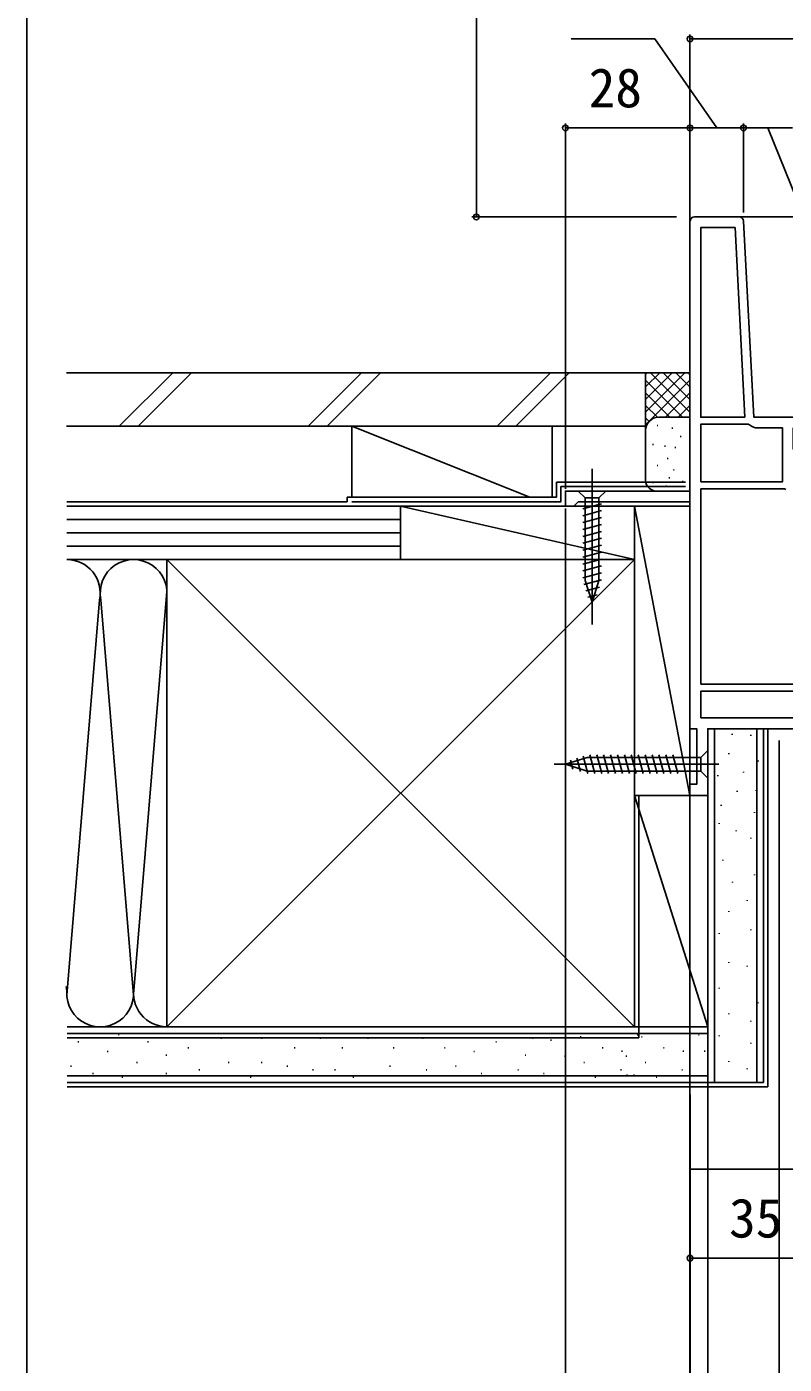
# Model space of a CAD drawing. Units: millimetres, scale not verified. Extents: x -525 to 525, y -783 to 778.
# Drawn here: x -525 to -354.8, y -620.5 to -320 of the extents above; entities that cross this region are included whole.
import ezdxf
from ezdxf.enums import TextEntityAlignment as Align

# ---------------------------------------------------------------- set-up
doc = ezdxf.new("R2010")
doc.units = ezdxf.units.MM
doc.header["$LTSCALE"] = 4
for name, color, linetype in [('0-3_YKK_11', 7, 'Continuous'), ('0-5_YKK_12', 2, 'Continuous'), ('0-6_YKK_13', 4, 'Continuous'), ('0-8_YKK_D', 6, 'Continuous'), ('0-9_YKK_ZWAK', 7, 'Continuous'), ('0-A_YSS_K', 3, 'Continuous'), ('0-B_YSS_KE', 3, 'Continuous')]:
    doc.layers.add(name, color=color, linetype=linetype)
doc.styles.add('ＭＳ ゴシック', font='')
doc.styles.get('ＭＳ ゴシック').set_extended_font_data('MS Gothic')

msp = doc.modelspace()

# ---------------------------------------------------------------- linework, layer by layer
at = {"layer": '0-3_YKK_11'}
msp.add_line((-364.949, -362.7), (-375, -362.7), dxfattribs=at)
for points in [[(-376, -363.7), (-376, -424.3), (-404, -424.3), (-404, -427.7), (-402.1, -427.7), (-401.6, -427.2), (-401.1, -426.7), (-376, -426.7), (-376, -477.7), (-374.5, -477.7), (-374.5, -490.2), (-376, -490.2), (-376, -492.7), (-372, -492.7), (-372, -477.7), (-320, -477.7), (-320, -475.9), (-322, -475.9), (-322, -467.7), (-325.3, -467.7)], [(-347.174, -413.915), (-352.8, -414.907), (-352.8, -410.1), (-347.444, -410.1), (-346.576, -410.642), (-346, -410.323), (-346, -407.7), (-361.642, -407.7), (-363.95, -363.648)], [(-362.635, -409.418), (-362.958, -409.3), (-373.6, -409.3), (-373.6, -422.2)], [(-373.6, -422.2), (-355.2, -422.2), (-355.2, -410.1), (-360.767, -410.1)], [(-373.6, -467.7), (-373.6, -423.8), (-354.8, -423.8), (-354.455, -423.938)], [(-352.6, -466.3), (-352.6, -467.7), (-373.6, -467.7)]]:
    msp.add_lwpolyline(points, dxfattribs=at)
for points in [[(-363.644, -407.7), (-365.877, -365.1), (-373.6, -365.1), (-373.6, -407.7)], [(-373.6, -475.3), (-347.6, -475.3), (-347.6, -469.3), (-373.6, -469.3)]]:
    msp.add_lwpolyline(points, close=True, dxfattribs=at)
for centre, radius, start, end in [((-375, -363.7), 1, 90.00001, 179.99999), ((-364.949, -363.7), 1, 3.00003, 90), ((-360.767, -407.2), 2.9, 229.88081, 270.00001)]:
    msp.add_arc(centre, radius, start, end, dxfattribs=at)
at = {"layer": '0-5_YKK_12'}
for p, q in [((-364.949, -362.7), (-196.41, -362.7)), ((-372.5, -492.7), (-372.002, -492.7))]:
    msp.add_line(p, q, dxfattribs=at)
at = {"layer": '0-6_YKK_13'}
for p, q in [((-398, -419.3), (-398, -454.3)), ((-394.9, -424.3), (-401.1, -424.3)), ((-401.1, -424.3), (-399.55, -425.85)), ((-399.55, -425.85), (-399.55, -444.384)), ((-396.45, -425.85), (-399.55, -425.85)), ((-394.9, -424.3), (-396.45, -425.85)), ((-396.45, -444.384), (-396.45, -425.85)), ((-400.1, -428.276), (-395.9, -427.151)), ((-400.1, -429.829), (-395.9, -428.704)), ((-400.1, -431.382), (-395.9, -430.257)), ((-400.1, -432.935), (-395.9, -431.81)), ((-400.1, -434.488), (-395.9, -433.363)), ((-400.1, -436.041), (-395.9, -434.916)), ((-400.1, -437.594), (-395.9, -436.469)), ((-400.1, -439.147), (-395.9, -438.021)), ((-400.1, -440.7), (-395.9, -439.574)), ((-400.1, -442.253), (-395.9, -441.127)), ((-400.1, -443.806), (-395.9, -442.68)), ((-399.841, -445.289), (-395.9, -444.233)), ((-398, -449.3), (-399.55, -444.384)), ((-398, -449.3), (-396.45, -444.384)), ((-399.39, -446.721), (-396.354, -445.908)), ((-398.938, -448.153), (-396.888, -447.604)), ((-398.933, -487.8), (-399.989, -483.858)), ((-397.38, -487.8), (-398.506, -483.6)), ((-395.827, -487.8), (-396.953, -483.6)), ((-394.274, -487.8), (-395.4, -483.6)), ((-392.721, -487.8), (-393.847, -483.6)), ((-391.169, -487.8), (-392.294, -483.6)), ((-389.616, -487.8), (-390.741, -483.6)), ((-388.063, -487.8), (-389.188, -483.6)), ((-386.51, -487.8), (-387.635, -483.6)), ((-384.957, -487.8), (-386.082, -483.6)), ((-383.404, -487.8), (-384.529, -483.6)), ((-381.851, -487.8), (-382.976, -483.6)), ((-380.298, -487.8), (-381.423, -483.6)), ((-378.745, -487.8), (-379.871, -483.6)), ((-369.5, -485.7), (-406.5, -485.7)), ((-404, -485.7), (-399.084, -484.15)), ((-404, -485.7), (-399.084, -484.15)), ((-404, -485.7), (-399.084, -487.25)), ((-402.304, -486.811), (-402.853, -484.761)), ((-400.608, -487.346), (-401.421, -484.31)), ((-373.55, -484.15), (-399.084, -484.15)), ((-373.55, -487.25), (-399.084, -487.25)), ((-372, -488.8), (-373.55, -487.25))]:
    msp.add_line(p, q, dxfattribs=at)
msp.add_lwpolyline([(-372, -482.6), (-373.55, -484.15), (-373.55, -487.25)], dxfattribs=at)
at = {"layer": '0-8_YKK_D'}
for p, q in [((-424, -362.7), (-424, -159.2)), ((-376, -489.7), (-376, -321.7)), ((-320, -322.7), (-376, -322.7)), ((-404, -423.8), (-404, -341.7)), ((-376, -362.7), (-376, -341.7)), ((-376, -359.7), (-376, -341.7)), ((-364, -361.7), (-364, -341.7)), ((-364, -360.7), (-364, -341.7)), ((-404, -342.7), (-376, -342.7)), ((-376, -342.7), (-364, -342.7)), ((-364, -342.7), (-353, -342.7)), ((-379, -362.7), (-425, -362.7)), ((-404, -428.2), (-404, -717.7)), ((-376, -480.751), (-376, -657.7)), ((-356, -480.351), (-356, -697.7)), ((-356, -481.351), (-356, -637.7)), ((-376, -492.45), (-376, -717.7)), ((-376, -492.45), (-375.999, -637.706)), ((-376, -493.636), (-376, -717.7)), ((-376, -494.2), (-376, -597.7)), ((-372, -493.2), (-371.999, -637.706)), ((-376, -496.7), (-376, -697.7)), ((-356, -497.7), (-356, -697.7)), ((-376, -596.7), (-341, -596.7))]:
    msp.add_line(p, q, dxfattribs=at)
for points in [[(-370, -342.7), (-383.935, -322.7), (-402.662, -322.7)], [(-358.5, -342.7), (-351.983, -358.746), (-335.642, -358.746)]]:
    msp.add_lwpolyline(points, dxfattribs=at)
for centre in [(-376, -322.7), (-404, -342.7), (-376, -342.7), (-376, -342.7), (-364, -342.7), (-364, -342.7), (-424, -362.7), (-376, -596.7)]:
    msp.add_circle(centre, 0.637, dxfattribs=at)
at = {"layer": '0-9_YKK_ZWAK'}
msp.add_line((-525, 747.3), (-525, -782.7), dxfattribs=at)
at = {"layer": '0-A_YSS_K'}
for p, q in [((-504.206, -409.7), (-492.206, -397.7)), ((-499.964, -409.7), (-487.964, -397.7)), ((-461.78, -409.7), (-449.78, -397.7)), ((-457.537, -409.7), (-445.537, -397.7)), ((-419.353, -409.7), (-407.353, -397.7)), ((-415.111, -409.7), (-403.111, -397.7)), ((-386.001, -397.7), (-376.001, -397.7)), ((-386.001, -410.7), (-386.001, -397.7)), ((-377.143, -397.7), (-386.001, -406.558)), ((-379.971, -397.7), (-386.001, -403.729)), ((-382.8, -397.7), (-386.001, -400.901)), ((-385.628, -397.7), (-386.001, -398.073)), ((-376.001, -399.386), (-386.001, -409.386)), ((-377.687, -407.7), (-386.001, -399.386)), ((-376.001, -406.558), (-384.858, -397.7)), ((-376.001, -403.729), (-382.03, -397.7)), ((-376.001, -400.901), (-379.202, -397.7)), ((-376.001, -398.073), (-376.373, -397.7)), ((-380.515, -407.7), (-386.001, -402.215)), ((-376.001, -402.215), (-381.486, -407.7)), ((-383.326, -407.718), (-386.001, -405.043)), ((-376.001, -405.043), (-378.675, -407.718)), ((-385.206, -408.666), (-386.001, -407.872)), ((-383.001, -407.7), (-376.001, -407.7)), ((-412.001, -425.7), (-452.001, -409.7)), ((-452.001, -409.7), (-452.001, -425.7)), ((-407.001, -409.7), (-452.001, -409.7)), ((-407.001, -409.7), (-407.001, -425.7)), ((-386.001, -421.8), (-386.001, -410.7)), ((-383.196, -409.528), (-383.396, -409.528)), ((-379.857, -410.195), (-380.057, -410.195)), ((-384.197, -413.867), (-384.397, -413.867)), ((-381.526, -414.201), (-381.727, -414.201)), ((-379.19, -414.535), (-379.39, -414.535)), ((-378.001, -412.026), (-378.201, -412.026)), ((-380.924, -416.994), (-381.124, -416.994)), ((-383.196, -418.541), (-383.396, -418.541)), ((-379.524, -419.542), (-379.724, -419.542)), ((-384.197, -422.382), (-384.397, -422.382)), ((-381.193, -423.214), (-381.393, -423.214)), ((-380.545, -421.32), (-380.745, -421.32)), ((-377.541, -422.151), (-377.741, -422.151)), ((-376.301, -424.3), (-383.001, -424.3)), ((-516.02, -427.7), (-441.001, -427.7)), ((-452.001, -427.7), (-407.001, -427.7)), ((-441.001, -439.7), (-441.001, -427.7)), ((-441.001, -427.7), (-388.501, -439.7)), ((-376, -492.7), (-388.501, -427.7)), ((-516.017, -430.7), (-441.001, -430.7)), ((-516.015, -433.7), (-441.001, -433.7)), ((-516.012, -436.7), (-441.001, -436.7)), ((-493.503, -439.7), (-516.01, -439.7)), ((-441.001, -439.7), (-516.01, -439.7)), ((-388.503, -544.7), (-493.503, -439.7)), ((-388.503, -439.7), (-493.503, -544.7)), ((-493.509, -446.894), (-500.845, -535.668)), ((-516.003, -537.581), (-508.661, -448.732)), ((-508.345, -448.732), (-501.003, -537.581)), ((-370.503, -557.2), (-370.503, -477.7)), ((-361.003, -557.2), (-361.003, -477.7)), ((-358.503, -558.2), (-358.503, -477.7)), ((-366.555, -478.892), (-366.555, -479.092)), ((-362.344, -479.119), (-362.344, -479.319)), ((-367.289, -483.24), (-367.289, -483.44)), ((-360.695, -484.888), (-360.695, -485.088)), ((-369.783, -488.182), (-369.783, -488.382)), ((-363.992, -487.361), (-363.992, -487.561)), ((-388.503, -492.7), (-372.003, -492.7)), ((-388.503, -544.7), (-388.503, -492.7)), ((-388.503, -492.7), (-372.003, -544.7)), ((-372.003, -544.7), (-372.003, -492.251)), ((-365.385, -491.69), (-365.385, -491.89)), ((-361.098, -491.5), (-361.098, -491.7)), ((-369.004, -494.808), (-369.004, -495.008)), ((-369.437, -498.899), (-369.437, -499.099)), ((-361.519, -496.426), (-361.519, -496.626)), ((-365.64, -500.547), (-365.64, -500.747)), ((-362.344, -502.195), (-362.344, -502.395)), ((-368.613, -507.14), (-368.613, -507.34)), ((-361.519, -510.437), (-361.519, -510.637)), ((-366.464, -512.085), (-366.464, -512.285)), ((-363.168, -516.206), (-363.168, -516.406)), ((-367.289, -518.679), (-367.289, -518.879)), ((-362.344, -522.799), (-362.344, -522.999)), ((-369.437, -523.624), (-369.437, -523.824)), ((-367.289, -530.148), (-367.289, -530.348)), ((-363.168, -530.972), (-363.168, -531.172)), ((-516.009, -537.506), (-516.003, -537.581)), ((-369.437, -535.917), (-369.437, -536.117)), ((-360.695, -539.214), (-360.695, -539.414)), ((-367.289, -541.686), (-367.289, -541.886)), ((-362.344, -543.335), (-362.344, -543.535)), ((-493.503, -544.7), (-515.919, -544.7)), ((-515.918, -546.2), (-372.003, -546.2)), ((-504.263, -546.442), (-504.463, -546.442)), ((-400.484, -546.919), (-400.684, -546.919)), ((-388.503, -544.7), (-372.003, -544.7)), ((-387.686, -546.53), (-387.886, -546.53)), ((-386.711, -546.919), (-386.911, -546.919)), ((-373.913, -546.53), (-374.113, -546.53)), ((-369.437, -546.631), (-369.437, -546.831)), ((-513.329, -548.09), (-513.529, -548.09)), ((-497.67, -548.09), (-497.87, -548.09)), ((-488.604, -549.414), (-488.804, -549.414)), ((-481.186, -547.266), (-481.386, -547.266)), ((-472.121, -547.266), (-472.321, -547.266)), ((-464.703, -549.414), (-464.903, -549.414)), ((-458.934, -547.266), (-459.134, -547.266)), ((-453.989, -549.414), (-454.189, -549.414)), ((-448.22, -547.266), (-448.42, -547.266)), ((-442.451, -549.414), (-442.651, -549.414)), ((-435.926, -547.266), (-436.126, -547.266)), ((-430.981, -549.414), (-431.181, -549.414)), ((-419.443, -548.09), (-419.643, -548.09)), ((-411.201, -547.266), (-411.401, -547.266)), ((-407.11, -547.699), (-407.31, -547.699)), ((-395.542, -549.414), (-395.742, -549.414)), ((-381.77, -549.414), (-381.969, -549.414)), ((-362.344, -548.28), (-362.344, -548.48)), ((-506.735, -550.238), (-506.935, -550.238)), ((-500.142, -552.711), (-500.342, -552.711)), ((-493.549, -551.062), (-493.749, -551.062)), ((-479.538, -552.711), (-479.738, -552.711)), ((-472.121, -552.711), (-472.321, -552.711)), ((-424.388, -550.238), (-424.588, -550.238)), ((-412.85, -551.062), (-413.05, -551.062)), ((-403.992, -551.317), (-404.192, -551.317)), ((-399.663, -552.711), (-399.863, -552.711)), ((-391.194, -550.148), (-391.394, -550.148)), ((-390.219, -551.317), (-390.419, -551.317)), ((-385.89, -552.711), (-386.09, -552.711)), ((-377.422, -550.148), (-377.621, -550.148)), ((-372.619, -550.148), (-372.819, -550.148)), ((-367.289, -552.401), (-367.289, -552.601)), ((-515.91, -555.7), (-372.003, -555.7)), ((-514.977, -553.535), (-515.177, -553.535)), ((-510.032, -555.183), (-510.232, -555.183)), ((-503.439, -556.007), (-503.639, -556.007)), ((-493.549, -555.183), (-493.749, -555.183)), ((-486.131, -554.359), (-486.331, -554.359)), ((-474.593, -556.007), (-474.793, -556.007)), ((-466.351, -553.535), (-466.551, -553.535)), ((-460.582, -554.359), (-460.782, -554.359)), ((-455.637, -554.359), (-455.837, -554.359)), ((-451.517, -556.007), (-451.717, -556.007)), ((-443.275, -553.535), (-443.475, -553.535)), ((-435.102, -554.359), (-435.302, -554.359)), ((-428.509, -553.535), (-428.709, -553.535)), ((-422.74, -555.183), (-422.94, -555.183)), ((-414.498, -554.359), (-414.698, -554.359)), ((-408.729, -555.183), (-408.929, -555.183)), ((-403.802, -555.605), (-404.002, -555.605)), ((-397.191, -556.007), (-397.391, -556.007)), ((-391.422, -554.359), (-391.622, -554.359)), ((-390.029, -555.605), (-390.229, -555.605)), ((-388.466, -555.605), (-388.666, -555.605)), ((-383.418, -556.007), (-383.618, -556.007)), ((-377.649, -554.359), (-377.849, -554.359)), ((-363.168, -554.049), (-363.168, -554.249)), ((-515.908, -558.2), (-358.503, -558.2)), ((-376.003, -557.2), (-376.003, -576.7)), ((-376.003, -576.7), (-196.41, -576.7))]:
    msp.add_line(p, q, dxfattribs=at)
for points in [[(-441.001, -439.7), (-441.001, -427.7), (-388.501, -427.7), (-388.501, -439.7)], [(-388.501, -492.7), (-388.501, -427.7), (-376.001, -427.7), (-376, -492.7)]]:
    msp.add_lwpolyline(points, close=True, dxfattribs=at)
for centre, radius, start, end in [((-383.001, -410.7), 3, 90, 180), ((-383.393, -421.721), 2.609, 181.73764, 278.65122), ((-516.003, -447.2), 7.5, 348.21621, 90.04933), ((-501.003, -447.2), 7.5, 348.21621, 191.78332), ((-523.503, -537.2), 7.5, 357.66387, 11.78354), ((-508.503, -537.2), 7.5, 168.21647, 11.78354), ((-493.503, -537.2), 7.5, 168.21647, 270)]:
    msp.add_arc(centre, radius, start, end, dxfattribs=at)
at = {"layer": '0-B_YSS_KE'}
for p, q in [((-516.046, -397.7), (-386.001, -397.7)), ((-386.001, -409.7), (-386.001, -397.7)), ((-516.035, -409.7), (-386.001, -409.7)), ((-406.001, -422.3), (-377.001, -422.3)), ((-405.001, -423.3), (-377.001, -423.3)), ((-453.001, -426.7), (-516.021, -426.7)), ((-453.001, -425.7), (-453.001, -426.7)), ((-493.503, -453.665), (-493.503, -439.7)), ((-493.503, -544.7), (-493.503, -447.2)), ((-372.003, -557.2), (-372.003, -477.7)), ((-359.503, -477.7), (-372.003, -477.7)), ((-359.503, -557.2), (-359.503, -477.7)), ((-387.503, -492.7), (-387.503, -547.2)), ((-515.919, -544.7), (-372.003, -544.7)), ((-372.003, -557.2), (-372.003, -544.7)), ((-387.503, -547.2), (-515.917, -547.2)), ((-515.908, -557.2), (-372.003, -557.2)), ((-359.503, -557.2), (-372.003, -557.2))]:
    msp.add_line(p, q, dxfattribs=at)
for points in [[(-406.001, -422.3), (-406.001, -425.7), (-453.001, -425.7)], [(-405.001, -423.3), (-405.001, -426.7), (-452.001, -426.7)], [(-493.503, -439.7), (-388.503, -439.7), (-388.503, -544.7), (-493.503, -544.7)]]:
    msp.add_lwpolyline(points, dxfattribs=at)

# ---------------------------------------------------------------- texts
at = {"layer": '0-8_YKK_D', "style": 'ＭＳ ゴシック'}
for s, p in [('28', (-398.761, -340.7)), ('35', (-367.227, -594.7))]:
    msp.add_text(s, height=8.798, dxfattribs=at).set_placement(p, align=Align.BOTTOM_LEFT)

doc.saveas('drawing.dxf')
